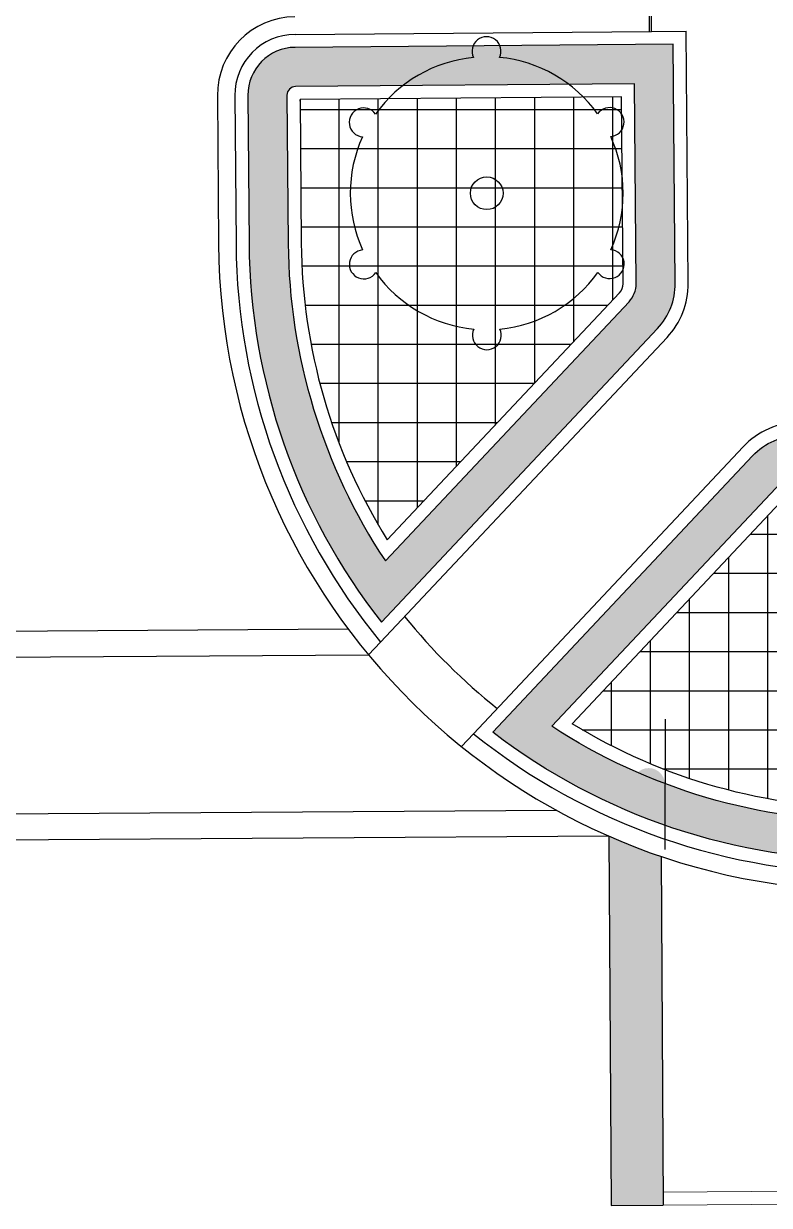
# Model space of a CAD drawing. Header units: feet. Extents: x 919634 to 928945, y 707022 to 708026.
# Drawn here: x 920826.31 to 920854.91, y 707294.14 to 707339.45 of the extents above; entities that cross this region are included whole.
import ezdxf

# ---------------------------------------------------------------- set-up
doc = ezdxf.new("R2010")
doc.units = ezdxf.units.FT
doc.header["$LTSCALE"] = 20
doc.header["$MEASUREMENT"] = 0
for name, color, linetype in [('-u-site-xref', 7, 'Continuous'), ('L-002', 15, 'Continuous'), ('LK-TREE-050M', 2, 'Continuous'), ('LK-TREE-TRNK', 32, 'Continuous'), ('LP-PATT-GRND', 251, 'Continuous'), ('LP-PATT-SHAR', 4, 'Continuous'), ('LP-SHAR-BRDR-CONT', 123, 'Continuous'), ('LP-TREE', 15, 'Continuous'), ('Site Plan$0$SP-PAVERS-BANDS', 251, 'Continuous'), ('Site Plan$0$SP-SIGNAGE', 4, 'Continuous'), ('x-Villa6-LP Block$0$LP-PATT-SHAR', 253, 'Continuous')]:
    doc.layers.add(name, color=color, linetype=linetype)
for name, color, linetype, lineweight in [('Site Plan$0$SP-CURB', 3, 'Continuous', 25), ('Site Plan$0$SP-PAVEMENT MARKINGS', 252, 'Continuous', 30), ('Site Plan$0$SP-PAVEMENT MARKINGS-YELLOW', 252, 'Continuous', 18), ('Site Plan$0$SP-SIDEWALK', 2, 'Continuous', 25)]:
    doc.layers.add(name, color=color, linetype=linetype, lineweight=lineweight)
doc.layers.get('-u-site-xref').off()

# ---------------------------------------------------------------- blocks, each defined once
blk = doc.blocks.new('Site Plan')
at = {"layer": 'Site Plan$0$SP-PAVEMENT MARKINGS'}
h = blk.add_hatch(color=256, dxfattribs=at)
h.dxf.hatch_style = 1
edge = h.paths.add_edge_path()
edge.add_line((920848.754, 707308.306), (920848.843, 707294.142))
edge.add_line((920848.843, 707294.142), (920850.843, 707294.154))
edge.add_line((920850.843, 707294.154), (920850.759, 707307.529))
edge.add_arc((920858.786, 707331.205), 25, 246.3421, 251.2718, ccw=False)
at = {"layer": 'Site Plan$0$SP-SIGNAGE'}
h = blk.add_hatch(color=256, dxfattribs=at)
edge = h.paths.add_edge_path()
edge.add_arc((920850.283, 707310.283), 0.625, 449.8344, 809.8344)
at = {"layer": 'Site Plan$0$SP-CURB'}
for p, q in [((920850.393, 707339.156), (920849.928, 707395.494)), ((920836.722, 707339.043), (920850.393, 707339.156)), ((920833.741, 707336.689), (920833.787, 707331.004)), ((920834.411, 707336.694), (920834.457, 707331.009)), ((920839.541, 707315.248), (920840.003, 707315.74)), ((920843.102, 707311.737), (920843.562, 707312.226))]:
    blk.add_line(p, q, dxfattribs=at)
for centre, radius, start, end in [((920836.741, 707336.713), 3, 90.473, 180.4603), ((920836.741, 707336.713), 2.33, 90.473, 180.4603), ((920858.786, 707331.205), 25, 180.4603, 270.3586), ((920858.786, 707331.205), 24.33, 180.4603, 219.4655), ((920858.786, 707331.205), 24.33, 231.2645, 270.3586)]:
    blk.add_arc(centre, radius, start, end, dxfattribs=at)
at = {"layer": 'Site Plan$0$SP-PAVEMENT MARKINGS'}
for p, q in [((920848.754, 707308.306), (920848.843, 707294.142, -0.012)), ((920850.759, 707307.529, -0.001), (920850.843, 707294.154, -0.012)), ((920848.843, 707294.142, -0.012), (920850.843, 707294.154, -0.012))]:
    blk.add_line(p, q, dxfattribs=at)
at = {"layer": 'Site Plan$0$SP-PAVEMENT MARKINGS-YELLOW'}
for p, q in [((920850.84, 707294.654, -0.012), (920875.839, 707294.811, -0.012)), ((920850.843, 707294.154, -0.012), (920875.842, 707294.311, -0.012))]:
    blk.add_line(p, q, dxfattribs=at)
at = {"layer": 'Site Plan$0$SP-PAVERS-BANDS'}
for p, q in [((920804.901, 707316.032, 0), (920838.757, 707316.244)), ((920804.13, 707315.027, 0), (920839.541, 707315.248)), ((920796.994, 707308.982, 0), (920846.749, 707309.293, 0)), ((920795, 707307.97, 0), (920848.754, 707308.306, 0))]:
    blk.add_line(p, q, dxfattribs=at)
at = {"layer": 'Site Plan$0$SP-SIDEWALK'}
for p, q in [((920850.393, 707339.156), (920851.723, 707339.167)), ((920851.802, 707329.5), (920851.723, 707339.167)), ((920840.003, 707315.74), (920850.988, 707327.42)), ((920843.562, 707312.226), (920853.906, 707323.225))]:
    blk.add_line(p, q, dxfattribs=at)
for centre, radius, start, end in [((920848.802, 707329.475), 3, 316.7565, 0.473), ((920856.092, 707321.17), 3, 90.3664, 136.7565), ((920858.786, 707331.205), 23, 219.0414, 231.5258)]:
    blk.add_arc(centre, radius, start, end, dxfattribs=at)
at = {"layer": 'Site Plan$0$SP-SIGNAGE'}
blk.add_line((920850.915, 707312.778), (920850.9, 707307.783), dxfattribs=at)
blk = doc.blocks.new('TREE-SIMP-222')
at = {"layer": 'LK-TREE-050M'}
for centre, radius, start, end in [((-0.0006, 0.5203), 0.0531, 334.8356, 205.3044), ((0, 0), 0.5, 95.579, 144.561), ((0, 0), 0.5, 35.579, 84.561), ((-0.4509, 0.2596), 0.0531, 34.8356, 265.3044), ((0.4503, 0.2607), 0.0531, 274.8356, 145.3044), ((0, 0), 0.5, 155.579, 204.561), ((0, 0), 0.5, 335.579, 24.561), ((-0.4503, -0.2607), 0.0531, 94.8356, 325.3044), ((0.4509, -0.2596), 0.0531, 214.8356, 85.3044), ((0, 0), 0.5, 215.579, 264.561), ((0, 0), 0.5, 275.579, 324.561), ((0.0006, -0.5203), 0.0531, 154.8356, 25.3044)]:
    blk.add_arc(centre, radius, start, end, dxfattribs=at)
at = {"layer": 'LK-TREE-TRNK'}
blk.add_circle((0, 0), 0.06, dxfattribs=at)
blk = doc.blocks.new('x-Villa6-LP Block', base_point=(60.568, 154.949, 0))
at = {"layer": 'x-Villa6-LP Block$0$LP-PATT-SHAR', "elevation": 0}
blk.add_lwpolyline([(59.898, 148.62), (174.904, 148.62)], dxfattribs=at)

msp = doc.modelspace()

# ---------------------------------------------------------------- block references
at = {"layer": '-u-site-xref'}
msp.add_blockref('Site Plan', (0, 0), dxfattribs=at)

# ---------------------------------------------------------------- next in the draw order: hatches: boundary and pattern name
at = {"layer": 'LP-PATT-GRND'}
h = msp.add_hatch(dxfattribs=at)
h.set_pattern_fill('LAFX-C230-CHIPSCRATCH', color=256, scale=10, angle=90, pattern_type=2)
h.set_pattern_definition([(96.1702, (920830.18662, 707319.08215), (30, -280), [0.67626, -371.47962]), (96.6325, (920824.44422, 707320.75385), (30, -260), [0.78664, -432.11058]), (98.3659, (920830.31382, 707319.24565), (10, -70), [0.62448, -343.03233]), (100.8855, (920826.75222, 707323.64315), (40, -210), [0.48112, -264.28293]), (102.0948, (920824.5712, 707320.82655), (10, -50), [0.78053, -142.3977]), (102.2005, (920829.44162, 707323.17065), (30, -140), [0.68788, -377.86198]), (102.875, (920829.56882, 707323.22525), (50, -220), [0.6524, -358.37406]), (108.435, (920827.0793, 707318.9368), (-4e-12, -10), [0.5172, -31.1056]), (109.983, (920826.9884, 707323.66135), (10, -30), [0.4254, -116.6216]), (110.556, (920831.2224, 707327.9498), (10, -30), [0.621, -84.819]), (111.2505, (920830.332, 707324.82425), (50, -130), [0.7019, -192.4302]), (111.801, (920829.914, 707326.3689), (10, -30), [0.5871, -53.2645]), (115.641, (920827.27922, 707318.95495), (110, -230), [0.5039, -276.80458]), (115.641, (920830.09582, 707326.40525), (110, -230), [0.5039, -276.80458]), (116.565, (920825.8436, 707318.973), (-10, 10), [1.0565, -21.3042]), (117.2553, (920831.13152, 707327.84075), (10, -20), [0.67455, -370.53967]), (117.4076, (920830.84082, 707323.27975), (10, -20), [0.55266, -303.58546]), (119.3578, (920830.441, 707324.98785), (50, -90), [0.66717, -182.90843]), (122.0054, (920830.7318, 707323.1889), (30, -50), [0.5143, -93.8255]), (124.6952, (920825.8073, 707319.39105), (20, -30), [0.57463, -157.53925]), (125.7539, (920834.25702, 707324.33375), (50, -70), [0.5598, -307.49865]), (126.0274, (920834.12985, 707324.11565), (50, -70), [0.7415, -135.2732]), (133.6028, (920822.86322, 707316.88335), (190, -200), [0.52697, -289.47303]), (144.7824, (920823.9352, 707320.08155), (-100, 70), [0.3781, -207.7084]), (146.9761, (920824.04422, 707320.19055), (-170, 110), [0.43346, -238.10375]), (150.255, (920822.9182, 707317.2104), (-20, 10), [0.4395, -80.1831]), (163.4429, (920832.94872, 707323.06165), (-270, 80), [0.70143, -385.30375]), (163.54, (920828.84192, 707320.19055), (-170, 50), [0.8337, -457.96908]), (163.7398, (920828.40582, 707325.02415), (-70, 20), [0.4543, -249.5457]), (163.8866, (920828.80562, 707320.02705), (-70, 20), [0.85116, -467.55038]), (164.5778, (920828.47852, 707325.20585), (-110, 30), [0.54666, -300.28552]), (169.5625, (920831.73122, 707320.57215), (-110, 20), [0.70213, -385.69145]), (171.87, (920831.8039, 707325.9873), (-10, 1e-11), [0.8994, -69.8112]), (172.1467, (920831.69482, 707320.77205), (-220, 30), [0.53196, -292.21366]), (174.2894, (920825.2985, 707316.7562), (-10, 6e-14), [0.54786, -99.9509]), (174.5597, (920826.516, 707317.77375), (-110, 10), [0.76666, -210.18357]), (175.2364, (920825.353, 707316.9197), (-10, -4e-12), [0.4376, -119.9783]), (175.3331, (920831.62222, 707325.91455), (-370, 30), [0.89337, -490.73658]), (175.3645, (920826.49782, 707322.66185), (-250, 20), [0.67455, -370.53967]), (176.0548, (920833.00322, 707322.87995), (-150, 10), [1.0565, -289.6324]), (176.186, (920832.4762, 707324.62445), (-10, 2e-12), [0.54635, -149.7866]), (177.337, (920826.46152, 707317.66475), (-220, 10), [0.78222, -429.68265]), (178.3634, (920832.47622, 707324.49725), (-10, -3e-12), [0.63626, -349.50657]), (181.3639, (920834.14802, 707326.07815), (10, -7e-13), [0.76342, -419.35561]), (183.4682, (920833.9118, 707325.95095), (170, 10), [0.60076, -330.00475]), (186.582, (920832.22182, 707329.27675), (90, 10), [0.4756, -261.24945]), (186.7098, (920828.5693, 707322.62555), (90, 10), [0.31105, -170.8614]), (186.7098, (920828.2968, 707320.09975), (90, 10), [0.31105, -170.8614]), (187.3524, (920827.53362, 707321.73515), (80, 10), [0.568, -312.002]), (187.7652, (920829.3326, 707318.31885), (150, 20), [0.40347, -221.63256]), (188.6156, (920832.33082, 707329.43975), (200, 30), [0.6065, -333.15988]), (189.0903, (920827.40642, 707321.58975), (190, 30), [0.46007, -252.7197]), (189.1623, (920829.47792, 707318.17355), (250, 40), [0.5706, -313.43577]), (189.6888, (920830.24112, 707322.06225), (60, 10), [0.7558, -415.17688]), (189.7276, (920834.63862, 707326.33275), (60, 10), [0.6453, -354.46034]), (190.5392, (920830.18662, 707321.89865), (270, 50), [0.79478, -436.58377]), (192.9946, (920826.4251, 707323.00715), (90, 20), [0.4849, -132.93176]), (195.9454, (920828.5512, 707320.1724), (40, 10), [0.2646, -72.5365]), (196.5044, (920824.04422, 707318.17355), (170, 50), [0.5117, -281.09084]), (196.6992, (920829.278, 707326.1327), (70, 20), [0.3794, -104.0236]), (198.435, (920828.9146, 707326.0237), (10, 1e-11), [0.115, -31.5078]), (198.435, (920827.57, 707324.1157), (10, 1e-11), [0.2298, -31.393]), (198.435, (920825.7346, 707317.4467), (10, 1e-11), [0.115, -31.5078]), (200.556, (920827.3519, 707324.043), (30, 10), [0.4658, -84.9743]), (200.8545, (920828.951, 707322.77095), (80, 30), [0.40835, -224.3137]), (202.1094, (920831.53132, 707326.15085), (50, 20), [0.62764, -344.77068]), (202.1663, (920828.20622, 707317.24675), (50, 20), [0.5298, -291.0178]), (202.9321, (920827.71532, 707317.0469), (190, 80), [0.513, -281.79888]), (204.444, (920831.7675, 707328.87675), (90, 40), [0.2196, -120.6109]), (205.017, (920825.353, 707321.95315), (130, 60), [0.3008, -165.22866]), (205.4633, (920824.42622, 707318.35525), (190, 90), [0.42266, -232.1714]), (206.565, (920825.9527, 707317.5557), (-10, -10), [0.2438, -22.1169]), (206.565, (920831.913, 707324.4246), (-10, -10), [0.4876, -21.873]), (206.565, (920828.533, 707317.4103), (-10, -10), [0.3657, -21.995]), (206.565, (920823.554, 707318.028), (-10, -10), [0.4876, -21.873]), (207.2161, (920828.26042, 707322.58925), (20, 10), [0.71518, -392.8582]), (208.6105, (920831.9311, 707326.36885), (20, 10), [0.4554, -124.84426]), (209.0546, (920826.9157, 707323.8794), (20, 10), [0.3742, -102.5821]), (210.3791, (920832.43992, 707324.73345), (120, 70), [0.61084, -335.54388]), (210.3791, (920825.08042, 707321.82595), (120, 70), [0.61084, -335.54388]), (212.0054, (920833.9481, 707324.2247), (50, 30), [0.5143, -93.8255]), (212.0054, (920826.3343, 707320.7721), (50, 30), [0.1714, -94.1684]), (212.4712, (920825.6252, 707317.41035), (80, 50), [0.2369, -130.1471]), (213.1113, (920830.71362, 707319.93615), (200, 130), [0.49897, -274.09163]), (213.69, (920827.988, 707320.0634), (20, 10), [0.5897, -35.4658]), (213.9436, (920834.89305, 707324.86065), (30.0053999, 19.9918977), [1.139, -589.6232]), (214.992, (920832.6216, 707324.86065), (30, 20), [0.2218, -121.84374]), (215.5377, (920833.512, 707323.952), (30, 20), [0.6253, -85.398]), (215.8377, (920831.4768, 707324.20645), (70, 50), [0.40347, -221.63256]), (216.2538, (920830.2956, 707319.66355), (110, 80), [0.338, -185.67274]), (216.4692, (920827.24282, 707316.847), (190, 140), [0.51972, -285.48728]), (217.4054, (920826.1889, 707320.68115), (40, 30), [0.3889, -213.62046]), (217.9987, (920830.94982, 707325.91455), (90, 70), [0.7379, -405.3409]), (219.9575, (920834.00265, 707326.22345), (60, 50), [0.87714, -481.8236]), (220.4622, (920830.62272, 707327.38675), (270, 230), [0.81204, -446.06602]), (221.3478, (920829.00552, 707320.57215), (80, 70), [0.60514, -332.41138]), (222.1376, (920832.14912, 707329.22175), (100, 90), [0.5146, -282.68144]), (222.7094, (920829.2417, 707320.79025), (120, 110), [0.3215, -176.59657]), (222.7974, (920830.00492, 707326.85975), (130, 120), [0.66865, -367.29874]), (222.879, (920831.1497, 707323.97025), (130, 120), [0.69433, -190.3554]), (223.1524, (920827.8607, 707324.38815), (150, 140), [0.39853, -218.9186]), (223.7811, (920830.02312, 707319.46375), (230, 220), [0.60405, -331.81135]), (225, (920826.661, 707318.5734), (-2e-15, -10), [0.1799, -13.9622]), (225, (920825.226, 707318.882), (-2e-15, -10), [0.2827, -13.8595]), (225, (920826.534, 707318.446), (-2e-15, -10), [0.1028, -14.0393]), (225, (920831.2224, 707320.445), (-2e-15, -10), [0.7195, -13.4226]), (225, (920828.6784, 707317.556), (-2e-15, -10), [0.2056, -13.9365]), (225, (920826.098, 707317.701), (-2e-15, -10), [0.2056, -13.9365]), (226.2189, (920833.00322, 707323.58865), (-220, -230), [0.60405, -331.81135]), (226.4688, (920824.55322, 707321.51705), (-180, -190), [0.50128, -275.361]), (227.2906, (920829.3871, 707323.24335), (-110, -120), [0.64297, -176.2751]), (228.0128, (920831.8766, 707321.38985), (-80, -90), [0.2445, -134.29177]), (228.5035, (920822.64522, 707317.1014), (-150, -170), [0.6308, -346.5003]), (229.9697, (920825.60742, 707319.33655), (-50, -60), [0.5933, -325.90326]), (230.0636, (920831.56762, 707328.78575), (-49.9778318, -60.0184665), [1.0191, -481.68167]), (231.7662, (920826.57052, 707316.0293), (-110, -140), [0.76342, -419.35561]), (232.5946, (920832.8578, 707325.16955), (-30, -40), [0.3889, -213.62046]), (232.5946, (920825.4257, 707317.28312), (-30, -40), [0.3889, -213.62046]), (232.65065, (920828.80562, 707325.98725), (-160, -210), [0.86863, -477.1481]), (233.7462, (920826.2979, 707317.97365), (-80, -110), [0.338, -185.67274]), (234.1623, (920831.713, 707321.20815), (-50, -70), [0.40347, -221.63256]), (235.008, (920828.2786, 707325.29675), (-20, -30), [0.2218, -121.84374]), (235.6197, (920827.20652, 707321.57155), (-20, -30), [0.41834, -229.79895]), (236.00354, (920826.42512, 707323.13435), (-19.9880128, -30.007988), [0.94247, -481.65467]), (236.31, (920825.1168, 707316.8288), (-10, -20), [0.3931, -35.6624]), (236.31, (920827.4972, 707319.7363), (-10, -20), [0.7862, -35.2693]), (236.31, (920823.1182, 707317.81), (-10, -20), [0.8517, -35.2038]), (237.1715, (920830.64092, 707323.49775), (-90, -140), [0.67038, -368.24696]), (238.815, (920827.62442, 707322.26215), (-30, -50), [0.80715, -443.3775]), (239.7436, (920831.4768, 707320.88105), (-40, -70), [0.5049, -138.41955]), (240.5241, (920829.58702, 707319.04575), (-90, -160), [0.4801, -263.7168]), (241.557, (920832.58522, 707323.15255), (-70, -130), [0.496, -272.4509]), (242.354, (920829.35072, 707318.62785), (-10, -20), [0.43078, -236.6346]), (242.4472, (920829.15082, 707318.24625), (-10, -20), [0.4714, -258.95103]), (243.435, (920825.898, 707322.353), (10, 10), [0.0813, -22.2794]), (243.435, (920825.1895, 707316.974), (10, 10), [0.1625, -22.1981]), (243.435, (920826.825, 707316.538), (10, 10), [0.5689, -21.7918]), (244.44, (920825.88002, 707320.44495), (-100, -210), [0.46328, -254.4877]), (244.6538, (920829.5506, 707323.58865), (-80, -170), [0.38203, -209.85593]), (244.799, (920830.9135, 707328.00475), (-70, -150), [0.6828, -187.2001]), (245.225, (920828.8237, 707322.91625), (-50, -110), [0.78053, -142.3977]), (246.2796, (920830.36832, 707325.46025), (-70.049563, -159.978307), [1.31, -446.46228]), (246.3706, (920830.2775, 707322.93445), (-30, -70), [0.6347, -174.0078]), (247.6199, (920827.9879, 707324.69705), (-20, -50), [0.3341, -183.5137]), (247.751, (920826.46152, 707318.37345), (-20, -50), [0.43193, -237.26536]), (247.9638, (920828.71472, 707322.95265), (-20, -50), [0.82335, -452.27708]), (248.6294, (920828.15142, 707325.11505), (-70, -180), [0.4488, -246.53298]), (248.9625, (920827.0611, 707319.08215), (-30, -80), [0.2531, -139.0308]), (249.1455, (920829.696, 707323.97025), (-30, -80), [0.40835, -224.3137]), (253.8108, (920826.58872, 707323.69765), (-20, -70), [0.58658, -322.21367]), (254.1569, (920824.20822, 707321.15365), (-150.2209584, -529.93741485), [1.3978, -622.22068]), (255.964, (920832.349, 707330.0218), (-2e-11, -10), [0.8242, -40.4069]), (258.1785, (920824.00822, 707318.37345), (-50, -240), [0.7983, -438.51935]), (258.4078, (920830.02312, 707322.35295), (-10, -50), [0.72344, -397.39714]), (258.9298, (920832.34902, 707322.71645), (-80, -410), [0.85174, -467.86993]), (259.3803, (920824.1352, 707318.51875), (-20, -110), [0.88743, -161.90077]), (262.875, (920825.6801, 707320.027), (-2e-11, -10), [0.293, -80.3296]), (264.8056, (920825.6437, 707319.73625), (-5e-11, -10), [0.4014, -110.0522]), (265.3141, (920826.69772, 707316.82884), (-30.1229628, -369.9900095), [1.1122, -490.51776]), (266.186, (920826.8431, 707316.738), (5e-11, -10), [0.81953, -149.51343]), (266.6335, (920828.2786, 707317.5012), (8e-11, -10), [0.6189, -169.67496]), (267.614, (920828.06052, 707317.3013), (7e-11, -10), [0.4365, -239.77175])])
edge = h.paths.add_edge_path()
edge.add_line((920851.227, 707338.663), (920836.726, 707338.543))
edge.add_arc((920836.741, 707336.713), 1.83, 90.473, 180.4603)
edge.add_line((920834.911, 707336.698), (920834.957, 707331.014))
edge.add_arc((920858.786, 707331.205), 23.83, 180.4601, 218.0975)
edge.add_line((920840.033, 707316.502), (920850.624, 707327.763))
edge.add_arc((920848.802, 707329.475), 2.5, 316.7565, 360.4736)
edge.add_line((920851.302, 707329.496), (920851.227, 707338.663))
edge = h.paths.add_edge_path(flags=16)
edge.add_line((920849.739, 707337.15), (920836.738, 707337.043))
edge.add_arc((920836.741, 707336.713), 0.33, 90.473, 180.4603)
edge.add_line((920836.411, 707336.71), (920836.457, 707331.026))
edge.add_arc((920858.786, 707331.205), 22.33, 180.4601, 213.5865)
edge.add_line((920840.184, 707318.852), (920849.531, 707328.79))
edge.add_arc((920848.802, 707329.475), 1, 316.7565, 360.4736)
edge.add_line((920849.802, 707329.484), (920849.739, 707337.15))
h = msp.add_hatch(dxfattribs=at)
h.set_pattern_fill('LAFX-C230-CHIPSCRATCH', color=256, scale=10, angle=90, pattern_type=2)
h.set_pattern_definition([(96.1702, (920839.5767, 707309.95576), (30, -280), [0.67626, -371.47962]), (96.6325, (920833.8343, 707311.62746), (30, -260), [0.78664, -432.11058]), (98.3659, (920839.7039, 707310.11926), (10, -70), [0.62448, -343.03233]), (100.8855, (920836.1423, 707314.51676), (40, -210), [0.48112, -264.28293]), (102.0948, (920833.9613, 707311.70016), (10, -50), [0.78053, -142.3977]), (102.2005, (920838.8317, 707314.04426), (30, -140), [0.68788, -377.86198]), (102.875, (920838.9589, 707314.09886), (50, -220), [0.6524, -358.37406]), (108.435, (920836.4694, 707309.8104), (-4e-12, -10), [0.5172, -31.1056]), (109.983, (920836.3785, 707314.535), (10, -30), [0.4254, -116.6216]), (110.556, (920840.6125, 707318.8234), (10, -30), [0.621, -84.819]), (111.2505, (920839.7221, 707315.69786), (50, -130), [0.7019, -192.4302]), (111.8014, (920839.3041, 707317.2425), (10, -30), [0.5871, -53.2645]), (115.641, (920836.6693, 707309.82856), (110, -230), [0.5039, -276.80458]), (115.641, (920839.4859, 707317.27886), (110, -230), [0.5039, -276.80458]), (116.565, (920835.2337, 707309.8467), (-10, 10), [1.0565, -21.3042]), (117.2553, (920840.5216, 707318.71436), (10, -20), [0.67455, -370.53967]), (117.4076, (920840.2309, 707314.15336), (10, -20), [0.55266, -303.58546]), (119.3578, (920839.8311, 707315.86146), (50, -90), [0.66717, -182.90843]), (122.0054, (920840.1219, 707314.0625), (30, -50), [0.5143, -93.8255]), (124.6952, (920835.1974, 707310.26466), (20, -30), [0.57463, -157.53925]), (125.7539, (920843.6471, 707315.20736), (50, -70), [0.5598, -307.49865]), (126.0274, (920843.5199, 707314.9893), (50, -70), [0.7415, -135.2732]), (133.6028, (920832.2533, 707307.75696), (190, -200), [0.52697, -289.47303]), (144.7824, (920833.3253, 707310.95516), (-100, 70), [0.3781, -207.7084]), (146.9761, (920833.4343, 707311.06416), (-170, 110), [0.43346, -238.10375]), (150.255, (920832.3083, 707308.084), (-20, 10), [0.4395, -80.1831]), (163.4429, (920842.3388, 707313.93526), (-270, 80), [0.70143, -385.30375]), (163.54, (920838.232, 707311.06416), (-170, 50), [0.8337, -457.96908]), (163.7398, (920837.7959, 707315.89776), (-70, 20), [0.4543, -249.5457]), (163.8866, (920838.1957, 707310.90066), (-70, 20), [0.85116, -467.55038]), (164.5778, (920837.8686, 707316.07946), (-110, 30), [0.54666, -300.28552]), (169.5625, (920841.1213, 707311.44576), (-110, 20), [0.70213, -385.69145]), (171.87, (920841.194, 707316.8609), (-10, 1e-11), [0.8994, -69.8112]), (172.1467, (920841.0849, 707311.64566), (-220, 30), [0.53196, -292.21366]), (174.2894, (920834.6886, 707307.6298), (-10, 6e-14), [0.54786, -99.9509]), (174.5597, (920835.9061, 707308.64736), (-110, 10), [0.76666, -210.18357]), (175.2364, (920834.7431, 707307.7933), (-10, -4e-12), [0.4376, -119.9783]), (175.33314, (920841.0123, 707316.78816), (-370, 30), [0.89337, -490.73658]), (175.3645, (920835.8879, 707313.53546), (-250, 20), [0.67455, -370.53967]), (176.0548, (920842.3933, 707313.75356), (-150, 10), [1.0565, -289.6324]), (176.186, (920841.8663, 707315.49806), (-10, 2e-12), [0.54635, -149.7866]), (177.337, (920835.8516, 707308.53836), (-220, 10), [0.78222, -429.68265]), (178.3634, (920841.8663, 707315.37086), (-10, -3e-12), [0.63626, -349.50657]), (181.3639, (920843.5381, 707316.95176), (10, -7e-13), [0.76342, -419.35561]), (183.4682, (920843.30187, 707316.82456), (170, 10), [0.60076, -330.00475]), (186.582, (920841.6119, 707320.15036), (90, 10), [0.4756, -261.24945]), (186.7098, (920837.9594, 707313.49916), (90, 10), [0.31105, -170.8614]), (186.7098, (920837.6869, 707310.97336), (90, 10), [0.31105, -170.8614]), (187.3524, (920836.9237, 707312.60876), (80, 10), [0.568, -312.002]), (187.7652, (920838.7227, 707309.19246), (150, 20), [0.40347, -221.63256]), (188.6156, (920841.7209, 707320.31336), (200, 30), [0.6065, -333.15988]), (189.0903, (920836.7965, 707312.46336), (190, 30), [0.46007, -252.7197]), (189.1623, (920838.868, 707309.04716), (250, 40), [0.5706, -313.43577]), (189.6888, (920839.6312, 707312.93586), (60, 10), [0.7558, -415.17688]), (189.7276, (920844.0287, 707317.20636), (60, 10), [0.6453, -354.46034]), (190.5392, (920839.5767, 707312.77226), (270, 50), [0.79478, -436.58377]), (192.9946, (920835.8152, 707313.8808), (90, 20), [0.4849, -132.93176]), (195.9454, (920837.9413, 707311.046), (40, 10), [0.2646, -72.5365]), (196.5044, (920833.4343, 707309.04716), (170, 50), [0.5117, -281.09084]), (196.6992, (920838.6681, 707317.0063), (70, 20), [0.3794, -104.0236]), (198.435, (920838.3047, 707316.8973), (10, 1e-11), [0.115, -31.5078]), (198.435, (920836.96, 707314.9893), (10, 1e-11), [0.2298, -31.3929]), (198.435, (920835.1247, 707308.3203), (10, 1e-11), [0.1149, -31.5078]), (200.556, (920836.742, 707314.9166), (30, 10), [0.4658, -84.9743]), (200.8545, (920838.3411, 707313.64456), (80, 30), [0.40835, -224.3137]), (202.1094, (920840.9214, 707317.02446), (50, 20), [0.62764, -344.77068]), (202.1663, (920837.5963, 707308.12036), (50, 20), [0.5298, -291.0178]), (202.9321, (920837.1054, 707307.9205), (190, 80), [0.513, -281.79888]), (204.444, (920841.1576, 707319.7504), (90, 40), [0.2196, -120.6109]), (205.0169, (920834.7431, 707312.82676), (130, 60), [0.3008, -165.22866]), (205.4633, (920833.8163, 707309.22886), (190, 90), [0.42266, -232.1714]), (206.565, (920835.343, 707308.4293), (-10, -10), [0.2438, -22.1169]), (206.565, (920841.303, 707315.298), (-10, -10), [0.4876, -21.873]), (206.565, (920837.923, 707308.284), (-10, -10), [0.3657, -21.995]), (206.565, (920832.9443, 707308.9018), (-10, -10), [0.4876, -21.8731]), (207.2161, (920837.6505, 707313.46286), (20, 10), [0.71518, -392.8582]), (208.6105, (920841.3212, 707317.2425), (20, 10), [0.4554, -124.84426]), (209.0546, (920836.3058, 707314.753), (20, 10), [0.3742, -102.5821]), (210.3791, (920841.83, 707315.60706), (120, 70), [0.61084, -335.54388]), (210.3791, (920834.4705, 707312.69956), (120, 70), [0.61084, -335.54388]), (212.0054, (920843.3382, 707315.0983), (50, 30), [0.5143, -93.8255]), (212.0054, (920835.7244, 707311.6457), (50, 30), [0.1714, -94.1684]), (212.4712, (920835.0153, 707308.284), (80, 50), [0.2369, -130.1471]), (213.1113, (920840.1037, 707310.80976), (200, 130), [0.49897, -274.09163]), (213.69, (920837.378, 707310.937), (20, 10), [0.5897, -35.4658]), (213.9436, (920844.28313, 707315.73426), (30.0053999, 19.9918977), [1.139, -589.6232]), (214.992, (920842.0117, 707315.7343), (30, 20), [0.2218, -121.84374]), (215.5377, (920842.9021, 707314.8257), (30, 20), [0.6253, -85.398]), (215.8377, (920840.8669, 707315.08006), (70, 50), [0.40347, -221.63256]), (216.2538, (920839.6857, 707310.53716), (110, 80), [0.338, -185.67274]), (216.4692, (920836.6329, 707307.72062), (190, 140), [0.51972, -285.48728]), (217.4054, (920835.579, 707311.55476), (40, 30), [0.3889, -213.62046]), (217.9987, (920840.3399, 707316.78816), (90, 70), [0.7379, -405.3409]), (219.95755, (920843.39273, 707317.09706), (60, 50), [0.87714, -481.8236]), (220.4622, (920840.0128, 707318.26036), (270, 230), [0.81204, -446.06602]), (221.3478, (920838.3956, 707311.44576), (80, 70), [0.60514, -332.41138]), (222.1376, (920841.5392, 707320.09536), (100, 90), [0.5146, -282.68144]), (222.7094, (920838.6318, 707311.66386), (120, 110), [0.3215, -176.59657]), (222.7974, (920839.395, 707317.73336), (130, 120), [0.66865, -367.29874]), (222.8789, (920840.5398, 707314.84386), (130, 120), [0.69433, -190.3554]), (223.1524, (920837.2508, 707315.26176), (150, 140), [0.39853, -218.9186]), (223.7811, (920839.4132, 707310.33736), (230, 220), [0.60405, -331.81135]), (225, (920836.0514, 707309.447), (-2e-15, -10), [0.1799, -13.9622]), (225, (920834.616, 707309.756), (-2e-15, -10), [0.2827, -13.8595]), (225, (920835.924, 707309.32), (-2e-15, -10), [0.1028, -14.0393]), (225, (920840.6125, 707311.3186), (-2e-15, -10), [0.7195, -13.4226]), (225, (920838.0685, 707308.429), (-2e-15, -10), [0.2056, -13.9365]), (225, (920835.488, 707308.575), (-2e-15, -10), [0.2056, -13.9365]), (226.2189, (920842.3933, 707314.46226), (-220, -230), [0.60405, -331.81135]), (226.4688, (920833.9433, 707312.39066), (-180, -190), [0.50128, -275.361]), (227.2906, (920838.7772, 707314.11696), (-110, -120), [0.64297, -176.2751]), (228.0128, (920841.2667, 707312.2635), (-80, -90), [0.24447, -134.29177]), (228.5035, (920832.0353, 707307.97502), (-150, -170), [0.6308, -346.5003]), (229.9697, (920834.9975, 707310.21016), (-50, -60), [0.5933, -325.90326]), (230.0636, (920840.9577, 707319.65936), (-49.9778318, -60.0184665), [1.0191, -481.68167]), (231.7662, (920835.9606, 707306.9029), (-110, -140), [0.76342, -419.35561]), (232.5946, (920842.2479, 707316.04316), (-30, -40), [0.3889, -213.62046]), (232.5946, (920834.8158, 707308.15673), (-30, -40), [0.3889, -213.62046]), (232.65065, (920838.1957, 707316.86086), (-160, -210), [0.86863, -477.1481]), (233.7462, (920835.688, 707308.84726), (-80, -110), [0.338, -185.67274]), (234.1623, (920841.1031, 707312.08176), (-50, -70), [0.40347, -221.63256]), (235.008, (920837.6687, 707316.1704), (-20, -30), [0.2218, -121.84374]), (235.6197, (920836.5966, 707312.44516), (-20, -30), [0.41834, -229.79895]), (236.00354, (920835.8152, 707314.00796), (-19.9880128, -30.007988), [0.94247, -481.65467]), (236.31, (920834.507, 707307.7025), (-10, -20), [0.3931, -35.6624]), (236.31, (920836.8873, 707310.61), (-10, -20), [0.7862, -35.2693]), (236.31, (920832.5083, 707308.6837), (-10, -20), [0.8517, -35.2038]), (237.1715, (920840.031, 707314.37136), (-90, -140), [0.67038, -368.24696]), (238.815, (920837.0145, 707313.13576), (-30, -50), [0.80715, -443.3775]), (239.7436, (920840.8669, 707311.7547), (-40, -70), [0.5049, -138.41955]), (240.5241, (920838.9771, 707309.91936), (-90, -160), [0.4801, -263.7168]), (241.5571, (920841.9753, 707314.02616), (-70, -130), [0.496, -272.4509]), (242.354, (920838.7408, 707309.50146), (-10, -20), [0.43078, -236.6346]), (242.4472, (920838.5409, 707309.11986), (-10, -20), [0.4714, -258.95103]), (243.435, (920835.288, 707313.2266), (10, 10), [0.0813, -22.2794]), (243.435, (920834.5796, 707307.848), (10, 10), [0.1625, -22.1981]), (243.435, (920836.215, 707307.4117), (10, 10), [0.5689, -21.7918]), (244.44, (920835.2701, 707311.31856), (-100, -210), [0.46328, -254.4877]), (244.6538, (920838.9407, 707314.46226), (-80, -170), [0.38203, -209.85593]), (244.7989, (920840.3036, 707318.87836), (-70, -150), [0.6828, -187.2001]), (245.2249, (920838.2138, 707313.78986), (-50, -110), [0.78053, -142.3977]), (246.2796, (920839.7584, 707316.33386), (-70.049563, -159.978307), [1.31, -446.46228]), (246.3706, (920839.6676, 707313.80806), (-30, -70), [0.6347, -174.0078]), (247.6199, (920837.378, 707315.57066), (-20, -50), [0.3341, -183.5137]), (247.751, (920835.8516, 707309.24706), (-20, -50), [0.43193, -237.26536]), (247.9638, (920838.1048, 707313.82626), (-20, -50), [0.82335, -452.27708]), (248.6294, (920837.5415, 707315.98866), (-70, -180), [0.4488, -246.53298]), (248.9625, (920836.4512, 707309.9558), (-30, -80), [0.2531, -139.0308]), (249.1455, (920839.0861, 707314.84386), (-30, -80), [0.40835, -224.3137]), (253.8108, (920835.9788, 707314.57126), (-20, -70), [0.58658, -322.21367]), (254.1569, (920833.5983, 707312.02726), (-150.2209584, -529.93741485), [1.3978, -622.22068]), (255.964, (920841.739, 707320.8954), (-2e-11, -10), [0.8242, -40.4069]), (258.1785, (920833.3983, 707309.24706), (-50, -240), [0.7983, -438.51935]), (258.4078, (920839.4132, 707313.22656), (-10, -50), [0.72344, -397.39714]), (258.9298, (920841.7391, 707313.59006), (-80, -410), [0.85174, -467.86993]), (259.3803, (920833.5253, 707309.39236), (-20, -110), [0.88743, -161.90077]), (262.875, (920835.0702, 707310.9007), (-2e-11, -10), [0.293, -80.3296]), (264.8056, (920835.0338, 707310.6099), (-5e-11, -10), [0.4014, -110.0522]), (265.3141, (920836.0878, 707307.70245), (-30.1229628, -369.9900095), [1.1122, -490.51776]), (266.186, (920836.2332, 707307.6116), (5e-11, -10), [0.81953, -149.51343]), (266.6335, (920837.6687, 707308.3748), (8e-11, -10), [0.6189, -169.67496]), (267.614, (920837.4506, 707308.1749), (7e-11, -10), [0.4365, -239.77175])])
edge = h.paths.add_edge_path()
edge.add_line((920869.749, 707307.443), (920858.935, 707307.375))
edge.add_arc((920858.786, 707331.205), 23.83, 232.5665, 270.3586, ccw=False)
edge.add_line((920844.301, 707312.282), (920854.271, 707322.883))
edge.add_arc((920856.092, 707321.17), 2.5, 90.3664, 136.7565, ccw=False)
edge.add_line((920856.076, 707323.67), (920871.977, 707323.77))
edge.add_line((920871.977, 707323.77), (920872.065, 707309.788))
edge.add_arc((920869.735, 707309.773), 2.33, -89.6414, 0.3591, ccw=False)
edge = h.paths.add_edge_path(flags=16)
edge.add_line((920870.57, 707308.948), (920858.926, 707308.875))
edge.add_arc((920858.786, 707331.205), 22.33, 236.847, 270.3586, ccw=False)
edge.add_line((920846.574, 707312.51), (920855.363, 707321.855))
edge.add_arc((920856.092, 707321.17), 1, 90.3664, 136.7565, ccw=False)
edge.add_line((920856.085, 707322.17), (920870.486, 707322.261))
edge.add_line((920870.486, 707322.261), (920870.57, 707308.948))
at = {"layer": 'LP-PATT-SHAR'}
h = msp.add_hatch(dxfattribs=at)
h.set_pattern_fill('ANSI37', color=256, scale=12, angle=45)
h.set_pattern_definition([(90, (920836.9125, 707319.6607), (-1.5, 0), []), (180, (920836.9125, 707319.6607), (-1e-16, -1.5), [])])
edge = h.paths.add_edge_path()
edge.add_line((920849.243, 707336.646), (920836.913, 707336.545))
edge.add_line((920836.913, 707336.545), (920836.957, 707331.03))
edge.add_arc((920858.786, 707331.205), 21.83, 180.4601, 211.9258)
edge.add_line((920840.258, 707319.661), (920849.167, 707329.133))
edge.add_arc((920848.802, 707329.475), 0.5, 316.7565, 360.4736)
edge.add_line((920849.302, 707329.479), (920849.243, 707336.646))
h = msp.add_hatch(dxfattribs=at)
h.set_pattern_fill('ANSI37', color=256, scale=12, angle=45)
h.set_pattern_definition([(90, (920847.3532, 707309.3753), (-1.5, 0), []), (180, (920847.3532, 707309.3753), (-1e-16, -1.5), [])])
edge = h.paths.add_edge_path()
edge.add_line((920870.067, 707309.445), (920858.923, 707309.375))
edge.add_arc((920858.786, 707331.205), 21.83, 238.4175, 270.3586, ccw=False)
edge.add_line((920847.353, 707312.608), (920855.727, 707321.512))
edge.add_arc((920856.092, 707321.17), 0.5, 90.3664, 136.7565, ccw=False)
edge.add_line((920856.089, 707321.67), (920869.989, 707321.757))
edge.add_line((920869.989, 707321.757), (920870.067, 707309.445))

# ---------------------------------------------------------------- next in the draw order: linework, layer by layer
at = {"layer": 'L-002'}
for points in [[(920851.227, 707338.663), (920836.726, 707338.543, 0.414149), (920834.911, 707336.698), (920834.957, 707331.014, 0.165716), (920840.033, 707316.502), (920850.624, 707327.763, 0.1931), (920851.302, 707329.496)], [(920849.739, 707337.15), (920836.738, 707337.043, 0.414149), (920836.411, 707336.71), (920836.457, 707331.026, 0.145556), (920840.184, 707318.852), (920849.531, 707328.79, 0.1931), (920849.802, 707329.484)], [(920869.749, 707307.443), (920858.935, 707307.375, -0.16641), (920844.301, 707312.282), (920854.271, 707322.883, -0.205225), (920856.076, 707323.67), (920871.977, 707323.77), (920872.065, 707309.788, -0.414216)], [(920870.57, 707308.948), (920858.926, 707308.875, -0.147273), (920846.574, 707312.51), (920855.363, 707321.855, -0.205225), (920856.085, 707322.17), (920870.486, 707322.261)]]:
    msp.add_lwpolyline(points, format="xyb", close=True, dxfattribs=at)
at = {"layer": 'LP-SHAR-BRDR-CONT'}
for points in [[(920849.243, 707336.646), (920836.913, 707336.545), (920836.957, 707331.03, 0.138164), (920840.258, 707319.661), (920849.167, 707329.133, 0.1931), (920849.302, 707329.479)], [(920870.067, 707309.445), (920858.923, 707309.375, -0.140279), (920847.353, 707312.608), (920855.727, 707321.512, -0.205225), (920856.089, 707321.67), (920869.989, 707321.757)]]:
    msp.add_lwpolyline(points, format="xyb", close=True, dxfattribs=at)

# ---------------------------------------------------------------- next in the draw order: block references
at = {"layer": '-u-site-xref', "rotation": 270.4271428698243}
msp.add_blockref('x-Villa6-LP Block', (920855.776, 707453.536), dxfattribs=at)
at = {"layer": 'LP-TREE', "xscale": 10.46430050961437, "yscale": 10.46430050961437, "zscale": 10.46430050961437}
msp.add_blockref('TREE-SIMP-222', (920844.072, 707332.949, 186), dxfattribs=at)

doc.saveas('drawing.dxf')
